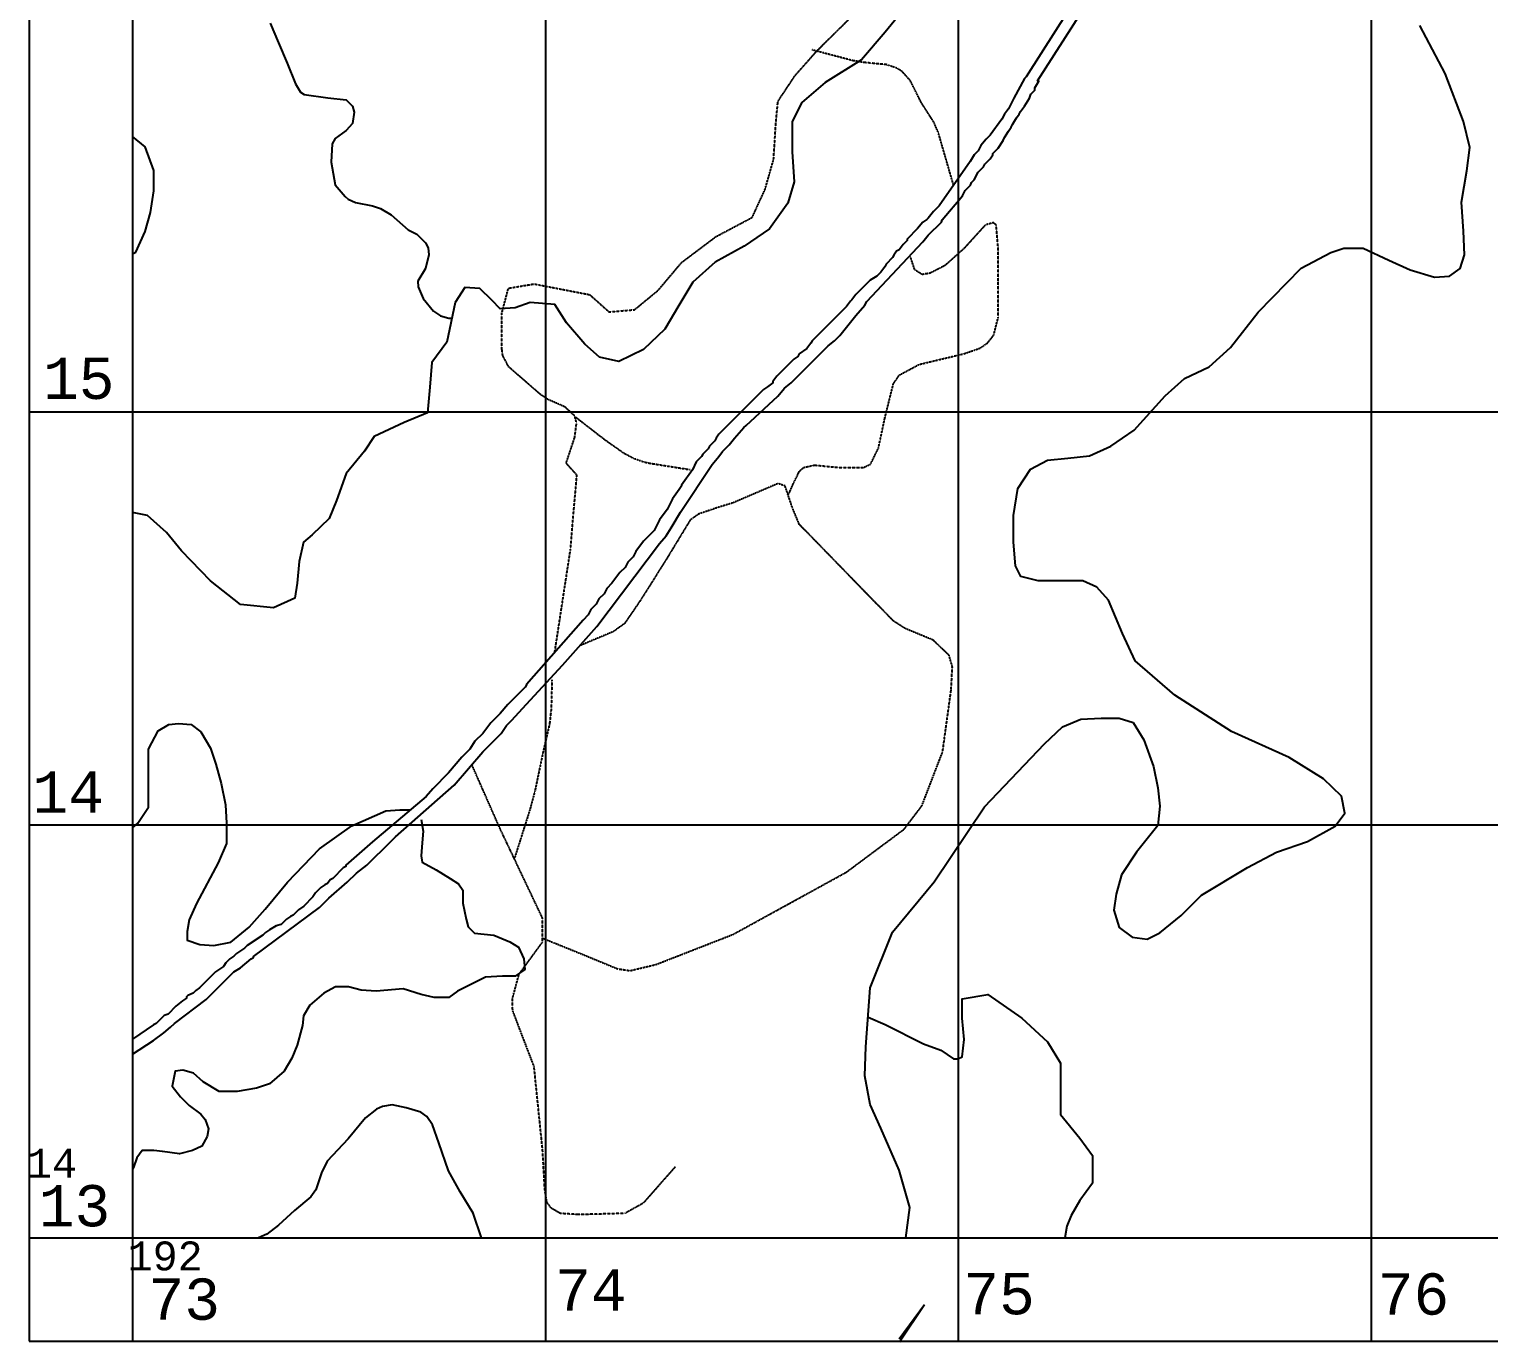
# Model space of a CAD drawing. Extents: x 19272750 to 38563660, y 1412748 to 2838873.
# Drawn here: x 19272750 to 19276285, y 1412748 to 1415926 of the extents above; entities that cross this region are included whole.
import ezdxf
from ezdxf.enums import TextEntityAlignment as Align

# ---------------------------------------------------------------- set-up
doc = ezdxf.new("R2010")
doc.units = 0
doc.header["$MEASUREMENT"] = 0
doc.linetypes.add('DASHED', pattern=[0.75, 0.5, -0.25])
for name, color, linetype in [('-1', 7, 'CONTINUOUS'), ('-5', 7, 'CONTINUOUS'), ('-51', 7, 'CONTINUOUS'), ('-6', 7, 'CONTINUOUS'), ('1', 7, 'CONTINUOUS'), ('5', 7, 'CONTINUOUS'), ('50', 7, 'CONTINUOUS'), ('51', 7, 'CONTINUOUS'), ('6', 7, 'CONTINUOUS')]:
    doc.layers.add(name, color=color, linetype=linetype)
doc.styles.add('MONOTXT', font='MONOTXT', dxfattribs={"height": 0.2})

msp = doc.modelspace()

# ---------------------------------------------------------------- linework, layer by layer
at = {"layer": '-1', "color": 7, "linetype": 'CONTINUOUS'}
for p, q in [((19272750, 1434250), (19272750, 1412750)), ((19273000, 1434250), (19273000, 1412750)), ((19274000, 1433000), (19274000, 1412750)), ((19275000, 1433000), (19275000, 1412750)), ((19276000, 1433000), (19276000, 1412750)), ((19272750, 1415000), (19282000, 1415000)), ((19272750, 1414000), (19277000, 1414000)), ((19272750, 1413000), (19282000, 1413000)), ((19272750, 1412750), (19282250, 1412750))]:
    msp.add_line(p, q, dxfattribs=at)
at = {"layer": '-1', "color": 30, "linetype": 'CONTINUOUS'}
for points in [[(19273000, 1415382.7), (19273007.9, 1415386.6), (19273031.2, 1415436), (19273044.1, 1415482.7), (19273051.9, 1415534.6), (19273051.9, 1415583.9), (19273031.2, 1415641.1), (19273000, 1415666.1)], [(19273000, 1413992.7), (19273013.1, 1414004), (19273038.9, 1414043), (19273038.9, 1414087.2), (19273038.9, 1414141.7), (19273038.9, 1414183.3), (19273062.3, 1414227.5), (19273088.1, 1414243.1), (19273111.5, 1414245.6), (19273142.5, 1414243.1), (19273165.8, 1414224.9), (19273189.1, 1414185.9), (19273202.1, 1414146.9), (19273215, 1414100.1), (19273225.4, 1414048.2), (19273228, 1414004), (19273228, 1413954.7), (19273207.3, 1413907.9), (19273155.5, 1413809.2), (19273137.4, 1413770.2), (19273132.2, 1413741.6), (19273132.2, 1413720.8), (19273163.2, 1413710.4), (19273196.9, 1413707.8), (19273238.4, 1413715.6), (19273282.4, 1413752), (19273321.2, 1413796.2), (19273375.6, 1413861.1), (19273453.3, 1413941.7), (19273531, 1413997.5), (19273613.9, 1414033.9), (19273647.5, 1414036.5), (19273673.4, 1414036.5)], [(19273699.3, 1414013.1), (19273704.5, 1413984.5), (19273701.9, 1413956), (19273699.3, 1413924.8), (19273701.9, 1413909.2), (19273735.6, 1413891), (19273769.2, 1413870.2), (19273789.9, 1413857.2), (19273800.3, 1413841.6), (19273800.3, 1413810.5), (19273808.1, 1413771.5), (19273813.2, 1413753.3), (19273828.8, 1413737.7), (19273875.4, 1413732.5), (19273914.2, 1413716.9), (19273935, 1413703.9), (19273947.9, 1413675.4), (19273950.5, 1413649.4), (19273927.2, 1413633.8), (19273896.1, 1413633.8), (19273854.7, 1413631.2), (19273787.4, 1413597.4), (19273766.6, 1413581.8), (19273730.4, 1413581.8), (19273699.3, 1413589.6), (19273655.3, 1413602.6), (19273590.5, 1413597.4), (19273554.3, 1413600), (19273523.2, 1413607.8), (19273492.1, 1413607.8), (19273463.6, 1413592.2), (19273430, 1413563.6), (19273414.4, 1413537.7), (19273411.9, 1413514.3), (19273398.9, 1413466.2), (19273386, 1413435), (19273367.8, 1413403.9), (19273331.6, 1413372.7), (19273300.5, 1413362.3), (19273253.9, 1413354.5), (19273209.9, 1413354.5), (19273171, 1413377.9), (19273147.7, 1413398.7), (19273121.8, 1413406.4), (19273103.7, 1413403.9), (19273095.9, 1413367.5), (19273116.6, 1413341.5), (19273137.4, 1413320.7), (19273165.9, 1413299.9), (19273176.2, 1413286.9), (19273184, 1413263.6), (19273181.4, 1413245.4), (19273168.4, 1413222), (19273145.1, 1413211.6), (19273114.1, 1413203.8), (19273072.6, 1413209), (19273051.9, 1413211.6), (19273023.4, 1413211.6), (19273010.5, 1413193.4), (19273002.7, 1413170), (19273000, 1413166.2)], [(19273845.7, 1413000), (19273824.9, 1413059.6), (19273793.8, 1413111.6), (19273765.2, 1413162.4), (19273741.9, 1413230), (19273726.5, 1413273.6), (19273713.3, 1413293.8), (19273698.2, 1413304.5), (19273662.7, 1413314.6), (19273629, 1413322.4), (19273605.8, 1413318.4), (19273590.8, 1413311.5), (19273564.1, 1413290.8), (19273522.6, 1413240), (19273471.8, 1413185.5), (19273457.5, 1413157.3), (19273443.8, 1413116.1), (19273431.7, 1413099.4), (19273392.8, 1413066.2), (19273353.9, 1413031), (19273325.3, 1413008.9), (19273305.5, 1413000)]]:
    msp.add_lwpolyline(points, dxfattribs=at)
at = {"layer": '-5', "color": 7, "linetype": 'CONTINUOUS'}
for points in [[(19275300.5, 1416025.1), (19275164.6, 1415811), (19275160, 1415806.9), (19275134.5, 1415759.1), (19275121.7, 1415733.6), (19275112.2, 1415720.8), (19275105.8, 1415708.1), (19275077, 1415669.8), (19275067.5, 1415660.2), (19275054.7, 1415644.2), (19275048.3, 1415631.5), (19275038.8, 1415621.9), (19275029.1, 1415605.8), (19274953.7, 1415498.4), (19274952.6, 1415497.5), (19274939.9, 1415484.7), (19274927.1, 1415468.8), (19274923.9, 1415465.6), (19274914.4, 1415459.2), (19274901.6, 1415443.3), (19274876.1, 1415417.7), (19274876.1, 1415414.5), (19274866.5, 1415405), (19274856.9, 1415392.2), (19274850.5, 1415389), (19274844.1, 1415379.4), (19274841, 1415373.1), (19274825, 1415357.1), (19274821.8, 1415350.7), (19274812.2, 1415337.9), (19274802.7, 1415328.4), (19274786.7, 1415318.8), (19274751.6, 1415283.7), (19274742, 1415270.9), (19274738.9, 1415267.8), (19274729.3, 1415255), (19274646.3, 1415172.1), (19274643.1, 1415165.7), (19274633.6, 1415152.9), (19274614.4, 1415140.1), (19274611.2, 1415133.8), (19274601.7, 1415127.4), (19274560.2, 1415085.9), (19274550.6, 1415073.2), (19274550.6, 1415069.9), (19274537.9, 1415060.4), (19274528.3, 1415054), (19274512.2, 1415038), (19274442, 1414967.2), (19274435.9, 1414961.6), (19274419.8, 1414945.5), (19274413.4, 1414936), (19274410.2, 1414929.6), (19274397.5, 1414916.8), (19274394.3, 1414910.4), (19274381.5, 1414897.7), (19274378.3, 1414891.3), (19274365.6, 1414878.6), (19274356, 1414859.4), (19274329.6, 1414822.1), (19274330.5, 1414821.1), (19274324.1, 1414811.6), (19274308.1, 1414789.2), (19274295.4, 1414763.7), (19274276.3, 1414738.2), (19274263.5, 1414712.6), (19274238, 1414687.1), (19274218.8, 1414661.6), (19274212.4, 1414648.8), (19274199.7, 1414636.1), (19274193.3, 1414623.3), (19274180.5, 1414610.5), (19274161.4, 1414585), (19274148.6, 1414572.2), (19274142.2, 1414559.5), (19274129.5, 1414546.7), (19274123.1, 1414533.9), (19274110.3, 1414521.2), (19274103.9, 1414508.4), (19274091.2, 1414495.7), (19273954.4, 1414339.6), (19273954.1, 1414339.1), (19273950.8, 1414332.9), (19273909.3, 1414291.5), (19273890.2, 1414269.1), (19273867.9, 1414246.8), (19273848.8, 1414221.4), (19273829.6, 1414202.2), (19273816.9, 1414183.1), (19273797.7, 1414163.9), (19273765.8, 1414125.6), (19273727.5, 1414087.3), (19273711.5, 1414068.2), (19273581.3, 1413959), (19273516.6, 1413902), (19273516.9, 1413899.1), (19273510.5, 1413895.9), (19273485, 1413870.4), (19273478.7, 1413867.2), (19273472.3, 1413857.6), (19273465.9, 1413854.4), (19273456.3, 1413848.1), (19273443.6, 1413835.3), (19273437.2, 1413825.7), (19273414.8, 1413803.4), (19273402.1, 1413793.8), (19273389.3, 1413781.1), (19273382.9, 1413777.8), (19273373.4, 1413771.5), (19273360.6, 1413758.7), (19273347.8, 1413755.5), (19273331.9, 1413745.9), (19273322.3, 1413739.6), (19273315.9, 1413733.2), (19273277.7, 1413707.7), (19273271.3, 1413701.3), (19273252.1, 1413688.5), (19273245.7, 1413682.1), (19273236.2, 1413675.8), (19273226.6, 1413666.2), (19273220.2, 1413656.6), (19273201.1, 1413643.9), (19273162.8, 1413605.6), (19273153.2, 1413599.2), (19273146.9, 1413592.8), (19273134.1, 1413586.4), (19273130.9, 1413583.2), (19273130.9, 1413580), (19273121.3, 1413573.7), (19273105.4, 1413560.9), (19273086.2, 1413541.8), (19273076.6, 1413538.6), (19273057.5, 1413519.4), (19273050.9, 1413516.1), (19273000, 1413481)], [(19273000, 1413445.1), (19273051.1, 1413478), (19273076.2, 1413496.7), (19273092.6, 1413509.9), (19273102.2, 1413519.4), (19273178.7, 1413576.9), (19273245.7, 1413643.8), (19273261.7, 1413653.4), (19273287.2, 1413675.7), (19273293.6, 1413678.9), (19273293, 1413681.5), (19273453.1, 1413800.2), (19273475.4, 1413822.5), (19273520.1, 1413860.8), (19273542.4, 1413883.1), (19273568, 1413902.3), (19273625.5, 1413959.8), (19273637, 1413970.6), (19273779.4, 1414096), (19273848.7, 1414176.6), (19273893.4, 1414221.3), (19273906.2, 1414240.4), (19273918.9, 1414253.2), (19273944.4, 1414281.9), (19274041.6, 1414386.7), (19274124.4, 1414480.1), (19274276.3, 1414680.8), (19274292.2, 1414699.9), (19274305, 1414719.1), (19274327.3, 1414757.3), (19274403.9, 1414872.2), (19274419.8, 1414891.3), (19274429.4, 1414904.1), (19274445.4, 1414920), (19274458.1, 1414935.9), (19274480.5, 1414961.6), (19274486.5, 1414966.7), (19274563.3, 1415038), (19274579.4, 1415057.2), (19274595.3, 1415070), (19274684.6, 1415159.3), (19274700.6, 1415172.1), (19274713.4, 1415184.9), (19274751.6, 1415232.7), (19274773.9, 1415258.2), (19274778.3, 1415267), (19274914.4, 1415411.4), (19274927.1, 1415427.3), (19274959, 1415459.2), (19274961.3, 1415464.8), (19275010, 1415523), (19275016.4, 1415535.8), (19275029.2, 1415548.5), (19275032.4, 1415554.9), (19275038.8, 1415561.3), (19275048.4, 1415580.4), (19275061.1, 1415593.2), (19275064.3, 1415599.6), (19275077.1, 1415612.4), (19275083.4, 1415621.9), (19275083.4, 1415625.1), (19275096.2, 1415637.9), (19275108.9, 1415657), (19275112.2, 1415663.6), (19275121.7, 1415679.3), (19275128.1, 1415688.9), (19275131.4, 1415695.5), (19275140.9, 1415711.2), (19275147.2, 1415720.8), (19275150.4, 1415727.2), (19275160, 1415740), (19275172.8, 1415759.1), (19275176, 1415768.7), (19275185.5, 1415778.2), (19275185.5, 1415784.6), (19275195.1, 1415800.6), (19275192.1, 1415801.5), (19275299.8, 1415970)]]:
    msp.add_lwpolyline(points, dxfattribs=at)
at = {"layer": '-51', "color": 4, "linetype": 'CONTINUOUS'}
msp.add_line((19274857, 1412755.8), (19274918.1, 1412839), dxfattribs=at)
for points in [[(19274869.4, 1415976.4), (19274822.8, 1415919.3), (19274765.9, 1415851.8), (19274677.8, 1415797.2), (19274620.9, 1415749.1), (19274597.6, 1415702.4), (19274597.6, 1415629.6), (19274602.8, 1415556.9), (19274587.2, 1415504.9), (19274543.2, 1415442.6), (19274481.1, 1415401), (19274411.2, 1415362.1), (19274356.8, 1415314), (19274323.1, 1415256.9), (19274289.5, 1415199.7), (19274237.7, 1415150.4), (19274178.1, 1415121.8), (19274131.5, 1415132.2), (19274095.3, 1415163.4), (19274051.3, 1415215.3), (19274022.8, 1415259.5), (19273963.2, 1415264.7), (19273927, 1415251.7), (19273890.7, 1415249.1), (19273870, 1415269.9), (19273841.6, 1415298.4), (19273805.3, 1415301), (19273782, 1415264.7), (19273761.3, 1415168.6), (19273725, 1415119.2), (19273719.9, 1415059.4), (19273714.7, 1414997.1), (19273657.7, 1414973.7), (19273585.2, 1414940), (19273561.9, 1414904.9), (19273517.9, 1414850.3), (19273494.6, 1414785.4), (19273476.5, 1414741.2), (19273435.1, 1414702.3), (19273414.4, 1414684.1), (19273404, 1414637.3), (19273398.8, 1414585.4), (19273393.6, 1414549), (19273341.9, 1414525.6), (19273261.6, 1414533.4), (19273189.1, 1414590.6), (19273119.2, 1414663.3), (19273082.9, 1414707.5), (19273036.3, 1414749), (19273000, 1414756.1)], [(19273333.3, 1415940.7), (19273353.7, 1415893.1), (19273374.5, 1415843.7), (19273395.3, 1415794.2), (19273406.7, 1415773.6), (19273416, 1415768.1), (19273473.1, 1415760.3), (19273517.3, 1415755.1), (19273532.9, 1415739.5), (19273537.1, 1415725.7), (19273532.9, 1415697.8), (19273517.4, 1415681.2), (19273490.9, 1415661.5), (19273483.5, 1415648.3), (19273480.9, 1415604.1), (19273491.3, 1415549.4)], [(19274873.2, 1413000), (19274882.4, 1413073.4), (19274856.5, 1413164.2), (19274812.5, 1413265.4), (19274786.6, 1413322.6), (19274773.6, 1413392.6), (19274776.2, 1413462.7), (19274786.6, 1413605.5), (19274840.9, 1413739.8), (19274941.9, 1413861.9), (19275063.6, 1414043.8), (19275208.6, 1414195.7), (19275252.6, 1414237.3), (19275296.6, 1414255.5), (19275345.8, 1414258.1), (19275389.9, 1414258.1), (19275423.5, 1414247.7), (19275449.4, 1414206.1), (19275472.7, 1414141.2), (19275483.1, 1414089.2), (19275488.2, 1414045.1), (19275483.1, 1413998.3), (19275431.3, 1413933.4), (19275395, 1413878.8), (19275382.1, 1413832.1), (19275376.9, 1413793.1), (19275389.9, 1413751.5), (19275420.9, 1413728.1), (19275457.2, 1413722.9), (19275488.2, 1413738.5), (19275540, 1413780.1), (19275589.2, 1413829.4), (19275700.6, 1413897), (19275770.4, 1413933.4), (19275845.5, 1413959.3), (19275912.9, 1413997), (19275936.2, 1414028.2), (19275928.4, 1414069.7), (19275884.4, 1414111.3), (19275801.5, 1414163.3), (19275661.7, 1414225.6), (19275524.5, 1414313.9), (19275428.7, 1414397.1), (19275397.6, 1414463.3), (19275364, 1414543.8), (19275335.5, 1414575), (19275301.8, 1414590.6), (19275239.7, 1414590.6), (19275193.1, 1414590.6), (19275151.6, 1414601), (19275138.7, 1414626.9), (19275133.5, 1414684.1), (19275133.5, 1414749), (19275143.9, 1414814), (19275174.9, 1414860.7), (19275216.4, 1414882.8), (19275265.6, 1414888), (19275317.4, 1414893.2), (19275369.1, 1414916.6), (19275426.1, 1414955.6), (19275501.2, 1415038.7), (19275547.8, 1415080.2), (19275607.3, 1415108.8), (19275659.1, 1415155.6), (19275726.4, 1415241.3), (19275830, 1415347.8), (19275902.5, 1415385.5), (19275933.6, 1415395.9), (19275980.2, 1415395.9), (19276042.3, 1415367.3), (19276094.1, 1415343.9), (19276153.6, 1415325.7), (19276189.9, 1415328.3), (19276215.8, 1415346.5), (19276226.1, 1415380.3), (19276223.6, 1415437.4), (19276218.4, 1415507.6), (19276231.3, 1415582.9), (19276239.1, 1415640), (19276223.6, 1415702.4), (19276179.5, 1415819.3), (19276117.4, 1415934.9)], [(19273491.3, 1415549.4), (19273515.2, 1415521.4), (19273522.5, 1415514.8), (19273540.2, 1415506.8), (19273581.5, 1415498.9), (19273600.7, 1415492.2), (19273626.6, 1415476.6), (19273668, 1415440.2), (19273688.8, 1415429.9), (19273709.5, 1415409.3), (19273715.9, 1415396.8), (19273717.9, 1415380.2), (19273709.5, 1415346.8), (19273691.3, 1415316.3), (19273691.9, 1415302.5), (19273704.3, 1415274.1), (19273729.4, 1415243.8), (19273745.7, 1415232.6), (19273766.4, 1415226.7), (19273773.2, 1415226.9)], [(19274781.4, 1413534.1), (19274822.7, 1413516.4), (19274915.9, 1413469.7), (19274957.4, 1413454.1), (19274988.5, 1413433.4), (19274998.8, 1413433.4), (19275009.2, 1413438.6), (19275014.4, 1413480.1), (19275009.2, 1413532), (19275009.2, 1413578.7), (19275071.3, 1413589.1), (19275154.2, 1413532), (19275216.4, 1413474.9), (19275247.4, 1413423), (19275247.4, 1413350.3), (19275247.4, 1413298.4), (19275294, 1413241.2), (19275325.1, 1413199.7), (19275325.1, 1413132.2), (19275294, 1413090.7), (19275273.3, 1413054.3), (19275263, 1413028.4), (19275258.2, 1413000)]]:
    msp.add_lwpolyline(points, dxfattribs=at)
at = {"layer": '-6', "color": 7, "linetype": 'DASHED'}
for points in [[(19273894.9, 1415239.4), (19273910.5, 1415299.1), (19273972.7, 1415309.5), (19274107.3, 1415283.5), (19274154, 1415241.9), (19274216.1, 1415247.1), (19274273.1, 1415293.9), (19274330.1, 1415361.5), (19274413, 1415423.9), (19274501, 1415470.6), (19274532.1, 1415538.2), (19274552.8, 1415611), (19274558, 1415694.1), (19274563.2, 1415751.3), (19274604.6, 1415813.7), (19274657.1, 1415873.1), (19274770.4, 1415985.2)], [(19274988.7, 1415548.2), (19274951.7, 1415675.9), (19274940.7, 1415701.3), (19274910.3, 1415748.7), (19274883.8, 1415801.6), (19274863.7, 1415824.1), (19274851.6, 1415831.6), (19274825.9, 1415840.3), (19274771.3, 1415845.6), (19274744.5, 1415850), (19274646.1, 1415876)], [(19274589.7, 1414801.3), (19274600.2, 1414825), (19274614.9, 1414855.2), (19274625.4, 1414865.1), (19274651.4, 1414870.8), (19274713.4, 1414865.1), (19274770.4, 1414865.1), (19274787.5, 1414873), (19274806.7, 1414911.9), (19274822.2, 1414984.7), (19274842.9, 1415067.8), (19274857.4, 1415089), (19274905.1, 1415114.6), (19275013.9, 1415140.6), (19275052.8, 1415154.1), (19275070.9, 1415166.6), (19275085.9, 1415185.5), (19275096.8, 1415228.9), (19275096.8, 1415317.3), (19275096.8, 1415395.3), (19275091.6, 1415452.4), (19275085.1, 1415457.6), (19275065.7, 1415452.4), (19275013.9, 1415395.3), (19274967.3, 1415353.7), (19274931.8, 1415335.4), (19274912.8, 1415332.3), (19274894.7, 1415343.3), (19274884.4, 1415374.5)], [(19274022.8, 1414417.6), (19274060.7, 1414665), (19274076.3, 1414846.9), (19274050.4, 1414875.5), (19274071.1, 1414937.9), (19274075.7, 1414973.1), (19274071.1, 1414989.9), (19274047.4, 1415011.7), (19274006.4, 1415029.7), (19273988.2, 1415041.9), (19273911.3, 1415108.7), (19273897, 1415135.7), (19273894.9, 1415151), (19273894.9, 1415239.4)], [(19274072.1, 1414988), (19274143.6, 1414932.7), (19274189, 1414900.7), (19274213.4, 1414887.6), (19274239.1, 1414878.4), (19274252.4, 1414875.5), (19274350.8, 1414859.9)], [(19273995.7, 1413724.7), (19274086.6, 1413687.9), (19274174.7, 1413651.6), (19274205.1, 1413646.9), (19274267.9, 1413661.9), (19274454.4, 1413734.7), (19274729, 1413885.4), (19274868.8, 1413989.4), (19274911.9, 1414046.1), (19274962.1, 1414176.5), (19274982.8, 1414327.2), (19274985.7, 1414382.8), (19274977.6, 1414410.4), (19274939.4, 1414447.1), (19274872.4, 1414474.8), (19274842.9, 1414493.5), (19274615, 1414727.4), (19274598.5, 1414767.2), (19274580.5, 1414820.5), (19274563.2, 1414826.1), (19274454.4, 1414779.4), (19274418.5, 1414768.4), (19274371.2, 1414752.4), (19274350.8, 1414737.8), (19274293.8, 1414644.2), (19274231.7, 1414545.5), (19274191.7, 1414487.2), (19274164.3, 1414467.5), (19274083, 1414433.4)], [(19274016.1, 1414350.9), (19274014.1, 1414280.4), (19274010, 1414243.7), (19273993.4, 1414171.3), (19273974.4, 1414080.7), (19273962.3, 1414036.1), (19273924.6, 1413917.1)], [(19274314.6, 1413172.1), (19274236.9, 1413083.9), (19274192.6, 1413059.2), (19274081.4, 1413056.4), (19274036.2, 1413059.1), (19274014.1, 1413072), (19274003.4, 1413086.9), (19273998.6, 1413118.8), (19273993.4, 1413212.4), (19273972.7, 1413415.1), (19273920.9, 1413550.2), (19273920.4, 1413579.4), (19273936.4, 1413638.5), (19273993.4, 1413716.5), (19273993.4, 1413773.7), (19273889.8, 1413992), (19273822.1, 1414145.6)]]:
    msp.add_lwpolyline(points, dxfattribs=at)
at = {"layer": '1', "color": 7, "linetype": 'CONTINUOUS'}
for p, q in [((19272750, 1434250), (19272750, 1412750)), ((19273000, 1434250), (19273000, 1412750)), ((19274000, 1433000), (19274000, 1412750)), ((19275000, 1433000), (19275000, 1412750)), ((19276000, 1433000), (19276000, 1412750)), ((19272750, 1415000), (19282000, 1415000)), ((19272750, 1414000), (19277000, 1414000)), ((19272750, 1413000), (19282000, 1413000)), ((19272750, 1412750), (19282250, 1412750))]:
    msp.add_line(p, q, dxfattribs=at)
at = {"layer": '1', "color": 30, "linetype": 'CONTINUOUS'}
for points in [[(19273000, 1415382.7), (19273007.9, 1415386.6), (19273031.2, 1415436), (19273044.1, 1415482.7), (19273051.9, 1415534.6), (19273051.9, 1415583.9), (19273031.2, 1415641.1), (19273000, 1415666.1)], [(19273000, 1413992.7), (19273013.1, 1414004), (19273038.9, 1414043), (19273038.9, 1414087.2), (19273038.9, 1414141.7), (19273038.9, 1414183.3), (19273062.3, 1414227.5), (19273088.1, 1414243.1), (19273111.5, 1414245.6), (19273142.5, 1414243.1), (19273165.8, 1414224.9), (19273189.1, 1414185.9), (19273202.1, 1414146.9), (19273215, 1414100.1), (19273225.4, 1414048.2), (19273228, 1414004), (19273228, 1413954.7), (19273207.3, 1413907.9), (19273155.5, 1413809.2), (19273137.4, 1413770.2), (19273132.2, 1413741.6), (19273132.2, 1413720.8), (19273163.2, 1413710.4), (19273196.9, 1413707.8), (19273238.4, 1413715.6), (19273282.4, 1413752), (19273321.2, 1413796.2), (19273375.6, 1413861.1), (19273453.3, 1413941.7), (19273531, 1413997.5), (19273613.9, 1414033.9), (19273647.5, 1414036.5), (19273673.4, 1414036.5)], [(19273699.3, 1414013.1), (19273704.5, 1413984.5), (19273701.9, 1413956), (19273699.3, 1413924.8), (19273701.9, 1413909.2), (19273735.6, 1413891), (19273769.2, 1413870.2), (19273789.9, 1413857.2), (19273800.3, 1413841.6), (19273800.3, 1413810.5), (19273808.1, 1413771.5), (19273813.2, 1413753.3), (19273828.8, 1413737.7), (19273875.4, 1413732.5), (19273914.2, 1413716.9), (19273935, 1413703.9), (19273947.9, 1413675.4), (19273950.5, 1413649.4), (19273927.2, 1413633.8), (19273896.1, 1413633.8), (19273854.7, 1413631.2), (19273787.4, 1413597.4), (19273766.6, 1413581.8), (19273730.4, 1413581.8), (19273699.3, 1413589.6), (19273655.3, 1413602.6), (19273590.5, 1413597.4), (19273554.3, 1413600), (19273523.2, 1413607.8), (19273492.1, 1413607.8), (19273463.6, 1413592.2), (19273430, 1413563.6), (19273414.4, 1413537.7), (19273411.9, 1413514.3), (19273398.9, 1413466.2), (19273386, 1413435), (19273367.8, 1413403.9), (19273331.6, 1413372.7), (19273300.5, 1413362.3), (19273253.9, 1413354.5), (19273209.9, 1413354.5), (19273171, 1413377.9), (19273147.7, 1413398.7), (19273121.8, 1413406.4), (19273103.7, 1413403.9), (19273095.9, 1413367.5), (19273116.6, 1413341.5), (19273137.4, 1413320.7), (19273165.9, 1413299.9), (19273176.2, 1413286.9), (19273184, 1413263.6), (19273181.4, 1413245.4), (19273168.4, 1413222), (19273145.1, 1413211.6), (19273114.1, 1413203.8), (19273072.6, 1413209), (19273051.9, 1413211.6), (19273023.4, 1413211.6), (19273010.5, 1413193.4), (19273002.7, 1413170), (19273000, 1413166.2)], [(19273845.7, 1413000), (19273824.9, 1413059.6), (19273793.8, 1413111.6), (19273765.2, 1413162.4), (19273741.9, 1413230), (19273726.5, 1413273.6), (19273713.3, 1413293.8), (19273698.2, 1413304.5), (19273662.7, 1413314.6), (19273629, 1413322.4), (19273605.8, 1413318.4), (19273590.8, 1413311.5), (19273564.1, 1413290.8), (19273522.6, 1413240), (19273471.8, 1413185.5), (19273457.5, 1413157.3), (19273443.8, 1413116.1), (19273431.7, 1413099.4), (19273392.8, 1413066.2), (19273353.9, 1413031), (19273325.3, 1413008.9), (19273305.5, 1413000)]]:
    msp.add_lwpolyline(points, dxfattribs=at)
at = {"layer": '5', "color": 7, "linetype": 'CONTINUOUS'}
for points in [[(19275300.5, 1416025.1), (19275164.6, 1415811), (19275160, 1415806.9), (19275134.5, 1415759.1), (19275121.7, 1415733.6), (19275112.2, 1415720.8), (19275105.8, 1415708.1), (19275077, 1415669.8), (19275067.5, 1415660.2), (19275054.7, 1415644.2), (19275048.3, 1415631.5), (19275038.8, 1415621.9), (19275029.1, 1415605.8), (19274953.7, 1415498.4), (19274952.6, 1415497.5), (19274939.9, 1415484.7), (19274927.1, 1415468.8), (19274923.9, 1415465.6), (19274914.4, 1415459.2), (19274901.6, 1415443.3), (19274876.1, 1415417.7), (19274876.1, 1415414.5), (19274866.5, 1415405), (19274856.9, 1415392.2), (19274850.5, 1415389), (19274844.1, 1415379.4), (19274841, 1415373.1), (19274825, 1415357.1), (19274821.8, 1415350.7), (19274812.2, 1415337.9), (19274802.7, 1415328.4), (19274786.7, 1415318.8), (19274751.6, 1415283.7), (19274742, 1415270.9), (19274738.9, 1415267.8), (19274729.3, 1415255), (19274646.3, 1415172.1), (19274643.1, 1415165.7), (19274633.6, 1415152.9), (19274614.4, 1415140.1), (19274611.2, 1415133.8), (19274601.7, 1415127.4), (19274560.2, 1415085.9), (19274550.6, 1415073.2), (19274550.6, 1415069.9), (19274537.9, 1415060.4), (19274528.3, 1415054), (19274512.2, 1415038), (19274442, 1414967.2), (19274435.9, 1414961.6), (19274419.8, 1414945.5), (19274413.4, 1414936), (19274410.2, 1414929.6), (19274397.5, 1414916.8), (19274394.3, 1414910.4), (19274381.5, 1414897.7), (19274378.3, 1414891.3), (19274365.6, 1414878.6), (19274356, 1414859.4), (19274329.6, 1414822.1), (19274330.5, 1414821.1), (19274324.1, 1414811.6), (19274308.1, 1414789.2), (19274295.4, 1414763.7), (19274276.3, 1414738.2), (19274263.5, 1414712.6), (19274238, 1414687.1), (19274218.8, 1414661.6), (19274212.4, 1414648.8), (19274199.7, 1414636.1), (19274193.3, 1414623.3), (19274180.5, 1414610.5), (19274161.4, 1414585), (19274148.6, 1414572.2), (19274142.2, 1414559.5), (19274129.5, 1414546.7), (19274123.1, 1414533.9), (19274110.3, 1414521.2), (19274103.9, 1414508.4), (19274091.2, 1414495.7), (19273954.4, 1414339.6), (19273954.1, 1414339.1), (19273950.8, 1414332.9), (19273909.3, 1414291.5), (19273890.2, 1414269.1), (19273867.9, 1414246.8), (19273848.8, 1414221.4), (19273829.6, 1414202.2), (19273816.9, 1414183.1), (19273797.7, 1414163.9), (19273765.8, 1414125.6), (19273727.5, 1414087.3), (19273711.5, 1414068.2), (19273581.3, 1413959), (19273516.6, 1413902), (19273516.9, 1413899.1), (19273510.5, 1413895.9), (19273485, 1413870.4), (19273478.7, 1413867.2), (19273472.3, 1413857.6), (19273465.9, 1413854.4), (19273456.3, 1413848.1), (19273443.6, 1413835.3), (19273437.2, 1413825.7), (19273414.8, 1413803.4), (19273402.1, 1413793.8), (19273389.3, 1413781.1), (19273382.9, 1413777.8), (19273373.4, 1413771.5), (19273360.6, 1413758.7), (19273347.8, 1413755.5), (19273331.9, 1413745.9), (19273322.3, 1413739.6), (19273315.9, 1413733.2), (19273277.7, 1413707.7), (19273271.3, 1413701.3), (19273252.1, 1413688.5), (19273245.7, 1413682.1), (19273236.2, 1413675.8), (19273226.6, 1413666.2), (19273220.2, 1413656.6), (19273201.1, 1413643.9), (19273162.8, 1413605.6), (19273153.2, 1413599.2), (19273146.9, 1413592.8), (19273134.1, 1413586.4), (19273130.9, 1413583.2), (19273130.9, 1413580), (19273121.3, 1413573.7), (19273105.4, 1413560.9), (19273086.2, 1413541.8), (19273076.6, 1413538.6), (19273057.5, 1413519.4), (19273050.9, 1413516.1), (19273000, 1413481)], [(19273000, 1413445.1), (19273051.1, 1413478), (19273076.2, 1413496.7), (19273092.6, 1413509.9), (19273102.2, 1413519.4), (19273178.7, 1413576.9), (19273245.7, 1413643.8), (19273261.7, 1413653.4), (19273287.2, 1413675.7), (19273293.6, 1413678.9), (19273293, 1413681.5), (19273453.1, 1413800.2), (19273475.4, 1413822.5), (19273520.1, 1413860.8), (19273542.4, 1413883.1), (19273568, 1413902.3), (19273625.5, 1413959.8), (19273637, 1413970.6), (19273779.4, 1414096), (19273848.7, 1414176.6), (19273893.4, 1414221.3), (19273906.2, 1414240.4), (19273918.9, 1414253.2), (19273944.4, 1414281.9), (19274041.6, 1414386.7), (19274124.4, 1414480.1), (19274276.3, 1414680.8), (19274292.2, 1414699.9), (19274305, 1414719.1), (19274327.3, 1414757.3), (19274403.9, 1414872.2), (19274419.8, 1414891.3), (19274429.4, 1414904.1), (19274445.4, 1414920), (19274458.1, 1414935.9), (19274480.5, 1414961.6), (19274486.5, 1414966.7), (19274563.3, 1415038), (19274579.4, 1415057.2), (19274595.3, 1415070), (19274684.6, 1415159.3), (19274700.6, 1415172.1), (19274713.4, 1415184.9), (19274751.6, 1415232.7), (19274773.9, 1415258.2), (19274778.3, 1415267), (19274914.4, 1415411.4), (19274927.1, 1415427.3), (19274959, 1415459.2), (19274961.3, 1415464.8), (19275010, 1415523), (19275016.4, 1415535.8), (19275029.2, 1415548.5), (19275032.4, 1415554.9), (19275038.8, 1415561.3), (19275048.4, 1415580.4), (19275061.1, 1415593.2), (19275064.3, 1415599.6), (19275077.1, 1415612.4), (19275083.4, 1415621.9), (19275083.4, 1415625.1), (19275096.2, 1415637.9), (19275108.9, 1415657), (19275112.2, 1415663.6), (19275121.7, 1415679.3), (19275128.1, 1415688.9), (19275131.4, 1415695.5), (19275140.9, 1415711.2), (19275147.2, 1415720.8), (19275150.4, 1415727.2), (19275160, 1415740), (19275172.8, 1415759.1), (19275176, 1415768.7), (19275185.5, 1415778.2), (19275185.5, 1415784.6), (19275195.1, 1415800.6), (19275192.1, 1415801.5), (19275299.8, 1415970)]]:
    msp.add_lwpolyline(points, dxfattribs=at)
at = {"layer": '50', "color": 134, "linetype": 'CONTINUOUS'}
msp.add_line((19274857.9, 1412748.4), (19274918.1, 1412839), dxfattribs=at)
at = {"layer": '51', "color": 4, "linetype": 'CONTINUOUS'}
msp.add_line((19274857, 1412755.8), (19274918.1, 1412839), dxfattribs=at)
for points in [[(19274869.4, 1415976.4), (19274822.8, 1415919.3), (19274765.9, 1415851.8), (19274677.8, 1415797.2), (19274620.9, 1415749.1), (19274597.6, 1415702.4), (19274597.6, 1415629.6), (19274602.8, 1415556.9), (19274587.2, 1415504.9), (19274543.2, 1415442.6), (19274481.1, 1415401), (19274411.2, 1415362.1), (19274356.8, 1415314), (19274323.1, 1415256.9), (19274289.5, 1415199.7), (19274237.7, 1415150.4), (19274178.1, 1415121.8), (19274131.5, 1415132.2), (19274095.3, 1415163.4), (19274051.3, 1415215.3), (19274022.8, 1415259.5), (19273963.2, 1415264.7), (19273927, 1415251.7), (19273890.7, 1415249.1), (19273870, 1415269.9), (19273841.6, 1415298.4), (19273805.3, 1415301), (19273782, 1415264.7), (19273761.3, 1415168.6), (19273725, 1415119.2), (19273719.9, 1415059.4), (19273714.7, 1414997.1), (19273657.7, 1414973.7), (19273585.2, 1414940), (19273561.9, 1414904.9), (19273517.9, 1414850.3), (19273494.6, 1414785.4), (19273476.5, 1414741.2), (19273435.1, 1414702.3), (19273414.4, 1414684.1), (19273404, 1414637.3), (19273398.8, 1414585.4), (19273393.6, 1414549), (19273341.9, 1414525.6), (19273261.6, 1414533.4), (19273189.1, 1414590.6), (19273119.2, 1414663.3), (19273082.9, 1414707.5), (19273036.3, 1414749), (19273000, 1414756.1)], [(19273333.3, 1415940.7), (19273353.7, 1415893.1), (19273374.5, 1415843.7), (19273395.3, 1415794.2), (19273406.7, 1415773.6), (19273416, 1415768.1), (19273473.1, 1415760.3), (19273517.3, 1415755.1), (19273532.9, 1415739.5), (19273537.1, 1415725.7), (19273532.9, 1415697.8), (19273517.4, 1415681.2), (19273490.9, 1415661.5), (19273483.5, 1415648.3), (19273480.9, 1415604.1), (19273491.3, 1415549.4)], [(19274873.2, 1413000), (19274882.4, 1413073.4), (19274856.5, 1413164.2), (19274812.5, 1413265.4), (19274786.6, 1413322.6), (19274773.6, 1413392.6), (19274776.2, 1413462.7), (19274786.6, 1413605.5), (19274840.9, 1413739.8), (19274941.9, 1413861.9), (19275063.6, 1414043.8), (19275208.6, 1414195.7), (19275252.6, 1414237.3), (19275296.6, 1414255.5), (19275345.8, 1414258.1), (19275389.9, 1414258.1), (19275423.5, 1414247.7), (19275449.4, 1414206.1), (19275472.7, 1414141.2), (19275483.1, 1414089.2), (19275488.2, 1414045.1), (19275483.1, 1413998.3), (19275431.3, 1413933.4), (19275395, 1413878.8), (19275382.1, 1413832.1), (19275376.9, 1413793.1), (19275389.9, 1413751.5), (19275420.9, 1413728.1), (19275457.2, 1413722.9), (19275488.2, 1413738.5), (19275540, 1413780.1), (19275589.2, 1413829.4), (19275700.6, 1413897), (19275770.4, 1413933.4), (19275845.5, 1413959.3), (19275912.9, 1413997), (19275936.2, 1414028.2), (19275928.4, 1414069.7), (19275884.4, 1414111.3), (19275801.5, 1414163.3), (19275661.7, 1414225.6), (19275524.5, 1414313.9), (19275428.7, 1414397.1), (19275397.6, 1414463.3), (19275364, 1414543.8), (19275335.5, 1414575), (19275301.8, 1414590.6), (19275239.7, 1414590.6), (19275193.1, 1414590.6), (19275151.6, 1414601), (19275138.7, 1414626.9), (19275133.5, 1414684.1), (19275133.5, 1414749), (19275143.9, 1414814), (19275174.9, 1414860.7), (19275216.4, 1414882.8), (19275265.6, 1414888), (19275317.4, 1414893.2), (19275369.1, 1414916.6), (19275426.1, 1414955.6), (19275501.2, 1415038.7), (19275547.8, 1415080.2), (19275607.3, 1415108.8), (19275659.1, 1415155.6), (19275726.4, 1415241.3), (19275830, 1415347.8), (19275902.5, 1415385.5), (19275933.6, 1415395.9), (19275980.2, 1415395.9), (19276042.3, 1415367.3), (19276094.1, 1415343.9), (19276153.6, 1415325.7), (19276189.9, 1415328.3), (19276215.8, 1415346.5), (19276226.1, 1415380.3), (19276223.6, 1415437.4), (19276218.4, 1415507.6), (19276231.3, 1415582.9), (19276239.1, 1415640), (19276223.6, 1415702.4), (19276179.5, 1415819.3), (19276117.4, 1415934.9)], [(19273491.3, 1415549.4), (19273515.2, 1415521.4), (19273522.5, 1415514.8), (19273540.2, 1415506.8), (19273581.5, 1415498.9), (19273600.7, 1415492.2), (19273626.6, 1415476.6), (19273668, 1415440.2), (19273688.8, 1415429.9), (19273709.5, 1415409.3), (19273715.9, 1415396.8), (19273717.9, 1415380.2), (19273709.5, 1415346.8), (19273691.3, 1415316.3), (19273691.9, 1415302.5), (19273704.3, 1415274.1), (19273729.4, 1415243.8), (19273745.7, 1415232.6), (19273766.4, 1415226.7), (19273773.2, 1415226.9)], [(19274781.4, 1413534.1), (19274822.7, 1413516.4), (19274915.9, 1413469.7), (19274957.4, 1413454.1), (19274988.5, 1413433.4), (19274998.8, 1413433.4), (19275009.2, 1413438.6), (19275014.4, 1413480.1), (19275009.2, 1413532), (19275009.2, 1413578.7), (19275071.3, 1413589.1), (19275154.2, 1413532), (19275216.4, 1413474.9), (19275247.4, 1413423), (19275247.4, 1413350.3), (19275247.4, 1413298.4), (19275294, 1413241.2), (19275325.1, 1413199.7), (19275325.1, 1413132.2), (19275294, 1413090.7), (19275273.3, 1413054.3), (19275263, 1413028.4), (19275258.2, 1413000)]]:
    msp.add_lwpolyline(points, dxfattribs=at)
at = {"layer": '6', "color": 7, "linetype": 'DASHED'}
for points in [[(19273894.9, 1415239.4), (19273910.5, 1415299.1), (19273972.7, 1415309.5), (19274107.3, 1415283.5), (19274154, 1415241.9), (19274216.1, 1415247.1), (19274273.1, 1415293.9), (19274330.1, 1415361.5), (19274413, 1415423.9), (19274501, 1415470.6), (19274532.1, 1415538.2), (19274552.8, 1415611), (19274558, 1415694.1), (19274563.2, 1415751.3), (19274604.6, 1415813.7), (19274657.1, 1415873.1), (19274770.4, 1415985.2)], [(19274988.7, 1415548.2), (19274951.7, 1415675.9), (19274940.7, 1415701.3), (19274910.3, 1415748.7), (19274883.8, 1415801.6), (19274863.7, 1415824.1), (19274851.6, 1415831.6), (19274825.9, 1415840.3), (19274771.3, 1415845.6), (19274744.5, 1415850), (19274646.1, 1415876)], [(19274589.7, 1414801.3), (19274600.2, 1414825), (19274614.9, 1414855.2), (19274625.4, 1414865.1), (19274651.4, 1414870.8), (19274713.4, 1414865.1), (19274770.4, 1414865.1), (19274787.5, 1414873), (19274806.7, 1414911.9), (19274822.2, 1414984.7), (19274842.9, 1415067.8), (19274857.4, 1415089), (19274905.1, 1415114.6), (19275013.9, 1415140.6), (19275052.8, 1415154.1), (19275070.9, 1415166.6), (19275085.9, 1415185.5), (19275096.8, 1415228.9), (19275096.8, 1415317.3), (19275096.8, 1415395.3), (19275091.6, 1415452.4), (19275085.1, 1415457.6), (19275065.7, 1415452.4), (19275013.9, 1415395.3), (19274967.3, 1415353.7), (19274931.8, 1415335.4), (19274912.8, 1415332.3), (19274894.7, 1415343.3), (19274884.4, 1415374.5)], [(19274022.8, 1414417.6), (19274060.7, 1414665), (19274076.3, 1414846.9), (19274050.4, 1414875.5), (19274071.1, 1414937.9), (19274075.7, 1414973.1), (19274071.1, 1414989.9), (19274047.4, 1415011.7), (19274006.4, 1415029.7), (19273988.2, 1415041.9), (19273911.3, 1415108.7), (19273897, 1415135.7), (19273894.9, 1415151), (19273894.9, 1415239.4)], [(19274072.1, 1414988), (19274143.6, 1414932.7), (19274189, 1414900.7), (19274213.4, 1414887.6), (19274239.1, 1414878.4), (19274252.4, 1414875.5), (19274350.8, 1414859.9)], [(19273995.7, 1413724.7), (19274086.6, 1413687.9), (19274174.7, 1413651.6), (19274205.1, 1413646.9), (19274267.9, 1413661.9), (19274454.4, 1413734.7), (19274729, 1413885.4), (19274868.8, 1413989.4), (19274911.9, 1414046.1), (19274962.1, 1414176.5), (19274982.8, 1414327.2), (19274985.7, 1414382.8), (19274977.6, 1414410.4), (19274939.4, 1414447.1), (19274872.4, 1414474.8), (19274842.9, 1414493.5), (19274615, 1414727.4), (19274598.5, 1414767.2), (19274580.5, 1414820.5), (19274563.2, 1414826.1), (19274454.4, 1414779.4), (19274418.5, 1414768.4), (19274371.2, 1414752.4), (19274350.8, 1414737.8), (19274293.8, 1414644.2), (19274231.7, 1414545.5), (19274191.7, 1414487.2), (19274164.3, 1414467.5), (19274083, 1414433.4)], [(19274016.1, 1414350.9), (19274014.1, 1414280.4), (19274010, 1414243.7), (19273993.4, 1414171.3), (19273974.4, 1414080.7), (19273962.3, 1414036.1), (19273924.6, 1413917.1)], [(19274314.6, 1413172.1), (19274236.9, 1413083.9), (19274192.6, 1413059.2), (19274081.4, 1413056.4), (19274036.2, 1413059.1), (19274014.1, 1413072), (19274003.4, 1413086.9), (19273998.6, 1413118.8), (19273993.4, 1413212.4), (19273972.7, 1413415.1), (19273920.9, 1413550.2), (19273920.4, 1413579.4), (19273936.4, 1413638.5), (19273993.4, 1413716.5), (19273993.4, 1413773.7), (19273889.8, 1413992), (19273822.1, 1414145.6)]]:
    msp.add_lwpolyline(points, dxfattribs=at)

# ---------------------------------------------------------------- texts
at = {"layer": '-1', "color": 7, "linetype": 'CONTINUOUS', "style": 'MONOTXT'}
for s, height, p in [('15', 100, (19272870, 1415080.3)), ('14', 100, (19272844.4, 1414079.1)), ('14', 70, (19272805.3, 1413180.9)), ('13', 100, (19272859.7, 1413077.9)), ('192', 70, (19273079.2, 1412956.3)), ('73', 100, (19273125.6, 1412851.8)), ('74', 100, (19274110.3, 1412873.9)), ('75', 100, (19275098.8, 1412864.2)), ('76', 100, (19276102.4, 1412864.2))]:
    msp.add_text(s, height=height, dxfattribs=at).set_placement(p, align=Align.MIDDLE)
at = {"layer": '1', "color": 7, "linetype": 'CONTINUOUS', "style": 'MONOTXT'}
for s, height, p in [('15', 100, (19272870, 1415080.3)), ('14', 100, (19272844.4, 1414079.1)), ('14', 70, (19272805.3, 1413180.9)), ('13', 100, (19272859.7, 1413077.9)), ('192', 70, (19273079.2, 1412956.3)), ('73', 100, (19273125.6, 1412851.8)), ('74', 100, (19274110.3, 1412873.9)), ('75', 100, (19275098.8, 1412864.2)), ('76', 100, (19276102.4, 1412864.2))]:
    msp.add_text(s, height=height, dxfattribs=at).set_placement(p, align=Align.MIDDLE)

doc.saveas('drawing.dxf')
